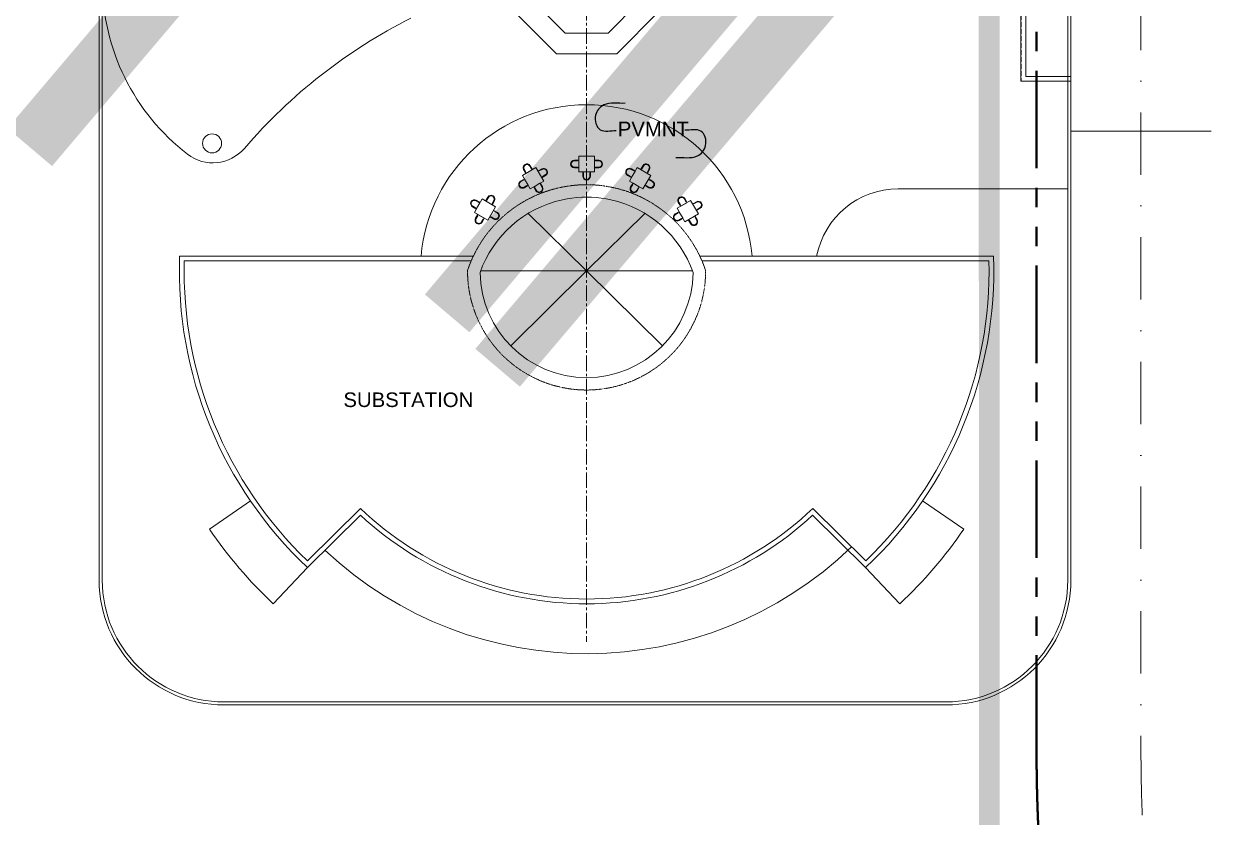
# Model space of a CAD drawing. Header units: inches. Extents: x 5542223 to 12533222, y 497239 to 5189502.
# Drawn here: x 6859471 to 6916582, y 2073343 to 2111526 of the extents above; entities that cross this region are included whole.
import ezdxf

# ---------------------------------------------------------------- set-up
doc = ezdxf.new("R2010")
doc.units = ezdxf.units.IN
doc.header["$MEASUREMENT"] = 0
for name, pattern in [('CENTER2', [1.125, 0.75, -0.125, 0.125, -0.125]), ('DASHDOT', [1, 0.5, -0.25, 0, -0.25]), ('HIDDEN', [0.375, 0.25, -0.125]), ('HIDDEN2', [0.1875, 0.125, -0.0625]), ('PHANTOM2', [1.25, 0.625, -0.125, 0.125, -0.125, 0.125, -0.125])]:
    doc.linetypes.add(name, pattern=pattern)
doc.layers.get('0').update_dxf_attribs({"color": 1})
for name, color, linetype, lineweight in [('elec', 7, 'Continuous', 13), ('ElecSubSt', 8, 'Continuous', 13), ('FENCE', 7, 'FENCELINE1', 13), ('HosESSLandscape', 7, 'Continuous', 9), ('LS FUR', 7, 'Continuous', 15), ('PROJECTION', 7, 'HIDDEN', 18), ('Road', 7, 'Continuous', 15), ('Road_center', 7, 'DASHDOT', 13), ('Road_CStone', 8, 'Continuous', 15), ('ROW', 7, 'PHANTOM2', 40), ('S_Projection', 8, 'HIDDEN2', 35), ('S_Road', 7, 'Continuous', 20)]:
    doc.layers.add(name, color=color, linetype=linetype, lineweight=lineweight)
doc.layers.add('fur', color=7, linetype='Continuous', lineweight=15, plot=False)
doc.layers.add('LS-TEXT', color=7, linetype='Continuous', lineweight=15, plot=False)
doc.styles.add('DIM', font='ROMANS.SHX', dxfattribs={"width": 0.75})
doc.styles.add('NAME&NO.', font='arial.ttf')
doc.linetypes.add('FENCELINE1', pattern='A,0.25,-0.1,[133,LTYPESHP.SHX,S=0.1,R=0,X=-0.1,Y=0],-0.1,1', length=1.45)
doc.dimstyles.new('LAND$7', dxfattribs={"dimscale": 500, "dimtxt": 37.5, "dimasz": 37.5, "dimexe": 25, "dimexo": 25, "dimgap": 15, "dimtad": 1, "dimdec": 3, "dimrnd": 1, "dimdsep": 46, "dimtxsty": 'DIM', "dimblk": 'ARCHTICK', "dimcen": 4, "dimdle": 25, "dimclrd": 8, "dimclre": 8, "dimclrt": 6, "dimaunit": 1, "dimadec": 0, "dimazin": 0, "dimtfac": 0.5, "dimtdec": 3, "dimtix": 1, "dimtmove": 2, "dimatfit": 3, "dimldrblk": 'ARCHTICK', "dimfxl": 1, "dimtolj": 1, "dimarcsym": 0})

# ---------------------------------------------------------------- blocks, each defined once
blk = doc.blocks.new('A$C1AA27843')
at = {"layer": 'fur', "lineweight": 0}
for p, q in [((0, 163), (0, -163)), ((214, 183), (20, 183)), ((61, 183), (61, 153)), ((214, 153), (61, 153)), ((20, -183), (214, -183)), ((214, -153), (61, -153)), ((61, -153), (61, -183))]:
    blk.add_line(p, q, dxfattribs=at)
for centre, radius, start, end in [((20, 163), 20.4, 90, 180), ((214, 0), 183, 270, 90), ((214, 0), 153, 270, 90), ((20, -163), 20.4, 180, 270)]:
    blk.add_arc(centre, radius, start, end, dxfattribs=at)

msp = doc.modelspace()

# ---------------------------------------------------------------- linework, layer by layer
msp.add_lwpolyline([(6905916.895, 2166618.812, 1000, 1000, 0), (6905956.505, 2062580.207, 0, 0, 0)], format="xyseb")
msp.add_circle((6864263.374, 1819279.277), 1322040.52)
at = {"layer": 'elec', "ltscale": 0.1}
msp.add_circle((6868536.825, 2105770.85), 458.03, dxfattribs=at)
at = {"layer": 'ElecSubSt'}
for p, q in [((6883756.948, 2102401.045), (6886562.133, 2099630.512)), ((6889367.318, 2102401.045), (6886562.133, 2099630.512)), ((6881460.996, 2099630.512), (6891663.271, 2099630.512)), ((6882912.431, 2096025.893), (6886562.133, 2099630.512)), ((6890211.835, 2096025.893), (6886562.133, 2099630.512)), ((6870386.255, 2088562.496), (6868405.535, 2087207.229)), ((6902738.011, 2088562.496), (6904718.731, 2087207.229)), ((6873128.689, 2085358.071), (6871483.778, 2083610.425)), ((6899995.577, 2085358.071), (6901640.489, 2083610.425))]:
    msp.add_line(p, q, dxfattribs=at)
for points in [[(6885512.351, 2103688.118, -0.043698894), (6886562.133, 2103780.043, -0.000070878), (6886563.846, 2103780.042, -0.000070878)], [(6886562.133, 2083614.219, -0.188940317), (6875680.531, 2087878.39), (6873128.689, 2085358.071, -0.216322328), (6866975.179, 2100345.512), (6881112.826, 2100345.512)], [(6892115.572, 2100115.512), (6905926.061, 2100115.512, -0.210338677), (6899998.517, 2085678.433), (6897447.773, 2088197.669, -0.192549317), (6886562.133, 2083844.219, -0.192549317), (6875676.494, 2088197.669), (6873125.749, 2085678.433, -0.210338677), (6867198.206, 2100115.512), (6881008.694, 2100115.512)], [(6886562.133, 2083614.219, 0.188940317), (6897443.735, 2087878.39), (6899995.577, 2085358.071, 0.216322328), (6906149.087, 2100345.512), (6892011.44, 2100345.512)], [(6901640.489, 2083610.425, 0.053954251), (6904718.731, 2087207.229, 0.053954251)], [(6873971.479, 2086190.45, 0.398848475), (6899319.742, 2086348.824)]]:
    msp.add_lwpolyline(points, format="xyb", dxfattribs=at)
at = {"layer": 'ElecSubSt', "ltscale": 0.1}
msp.add_lwpolyline([(6887727.565, 2103053.745), (6887501.862, 2103098.265, 0.087022024), (6885622.404, 2103098.265), (6885396.701, 2103053.745, 0.259352122), (6881433.036, 2099553.293, 0.985058331), (6891691.231, 2099553.293, 0.259352131)], format="xyb", close=True, dxfattribs=at)
at = {"layer": 'ElecSubSt'}
msp.add_arc((6886562.133, 2099630.512), 22000, 214.3810911, 226.7345168, dxfattribs=at)
at = {"layer": 'FENCE', "color": 8, "linetype": 'CENTER2', "ltscale": 1000}
msp.add_line((6886562.133, 2147311.912), (6886562.133, 2081777.915), dxfattribs=at)
at = {"layer": 'HosESSLandscape', "ltscale": 0.1}
for points in [[(6885112.386, 2117078.199), (6883062.133, 2115027.947), (6883062.133, 2112128.452), (6885112.386, 2110078.199), (6888011.881, 2110078.199), (6890062.133, 2112128.452), (6890062.133, 2115027.947), (6888011.881, 2117078.199)], [(6885112.386, 2117078.199), (6883062.133, 2115027.947), (6883062.133, 2112128.452), (6885112.386, 2110078.199), (6888011.881, 2110078.199), (6890062.133, 2112128.452), (6890062.133, 2115027.947), (6888011.881, 2117078.199)], [(6885526.599, 2116078.199), (6884062.133, 2114613.733), (6884062.133, 2112542.665), (6885526.599, 2111078.199), (6887597.667, 2111078.199), (6889062.133, 2112542.665), (6889062.133, 2114613.733), (6887597.667, 2116078.199)], [(6885526.599, 2116078.199), (6884062.133, 2114613.733), (6884062.133, 2112542.665), (6885526.599, 2111078.199), (6887597.667, 2111078.199), (6889062.133, 2112542.665), (6889062.133, 2114613.733), (6887597.667, 2116078.199)]]:
    msp.add_lwpolyline(points, close=True, dxfattribs=at)
msp.add_lwpolyline([(6897636.328, 2100345.512, -0.358743676), (6901562.042, 2103578.199), (6909722.133, 2103578.199)], format="xyb", dxfattribs=at)
msp.add_lwpolyline([(6897636.328, 2100345.512, -0.358743676), (6901562.042, 2103578.199), (6909722.133, 2103578.199)], format="xyb", dxfattribs=at)
for centre, radius, start, end in [((6873757.649, 2113578.199), 10505.516, 127.5284591, 232.4715409), ((6873757.649, 2113578.199), 10505.516, 127.5284591, 232.4715409), ((6889807.722, 2088578.199), 26000, 116.7655005, 139.3109627), ((6889807.722, 2088578.199), 26000, 116.7655005, 139.3109627), ((6886562.133, 2099630.512), 8000, 5.1276523, 174.8723477), ((6886562.133, 2099630.512), 8000, 5.1276523, 174.8723477), ((6868576.468, 2106832.893), 2000, 232.4715409, 319.3109627), ((6868576.468, 2106832.893), 2000, 232.4715409, 319.3109627)]:
    msp.add_arc(centre, radius, start, end, dxfattribs=at)
at = {"layer": 'LS FUR', "ltscale": 0.1}
for points in [[(6886937.133, 2104405.512), (6886937.133, 2105155.512), (6886187.133, 2105155.512), (6886187.133, 2104405.512)], [(6884499.393, 2103953.283), (6884124.393, 2104602.802), (6883474.874, 2104227.802), (6883849.874, 2103578.283)], [(6889274.393, 2103578.283), (6889649.393, 2104227.802), (6888999.874, 2104602.802), (6888624.874, 2103953.283)], [(6882184.77, 2102718.491), (6881535.251, 2103093.491), (6881160.251, 2102443.972), (6881809.77, 2102068.972)], [(6891294.358, 2101996.902), (6891943.877, 2102371.902), (6891568.877, 2103021.421), (6890919.358, 2102646.421)]]:
    msp.add_lwpolyline(points, close=True, dxfattribs=at)
at = {"layer": 'PROJECTION', "ltscale": 0.5}
msp.add_lwpolyline([(6887849.739, 2103641.207), (6887611.915, 2103688.118, 0.087564981), (6885512.351, 2103688.118), (6885274.526, 2103641.207, 0.264384429), (6880832.494, 2099651.854, 1.003731766), (6892291.772, 2099651.854, 0.264384438)], format="xyb", close=True, dxfattribs=at)
at = {"layer": 'Road', "ltscale": 6000}
for p, q in [((6909872.133, 2142365.754), (6909872.133, 2084747.199)), ((6909722.133, 2135555.49), (6909722.133, 2084747.199)), ((6903872.133, 2078747.199), (6869102.133, 2078747.199))]:
    msp.add_line(p, q, dxfattribs=at)
at = {"layer": 'Road'}
for p, q in [((6863102.133, 2126768.887), (6863102.133, 2084747.199)), ((6916622.133, 2106357.201), (6909872.133, 2106357.201))]:
    msp.add_line(p, q, dxfattribs=at)
msp.add_arc((6869102.133, 2084747.199), 6000, 180, 270, dxfattribs=at)
at = {"layer": 'Road', "ltscale": 6000}
msp.add_arc((6903872.133, 2084747.199), 6000, 270, 0, dxfattribs=at)
at = {"layer": 'Road_center', "ltscale": 6000}
msp.add_line((6913247.133, 2173257.199), (6913247.133, 2076448.206), dxfattribs=at)
msp.add_arc((6985247.133, 2076448.206), 72000, 180, 225, dxfattribs=at)
at = {"layer": 'Road_CStone', "ltscale": 6000}
for p, q in [((6863252.133, 2126768.887), (6863252.133, 2084747.199)), ((6909722.133, 2108757.201), (6909722.133, 2084747.203)), ((6903872.133, 2078897.199), (6869102.133, 2078897.199))]:
    msp.add_line(p, q, dxfattribs=at)
for centre, start, end in [((6869102.133, 2084747.199), 180, 270), ((6903872.133, 2084747.199), 270, 0)]:
    msp.add_arc(centre, 5850, start, end, dxfattribs=at)
at = {"layer": 'ROW', "ltscale": 7500}
msp.add_line((6908222.133, 2076448.206), (6908222.133, 2184807.199), dxfattribs=at)
msp.add_arc((6985247.133, 2076448.206), 77025, 180, 225, dxfattribs=at)
at = {"layer": 'S_Projection', "color": 7, "lineweight": 25, "ltscale": 1800}
msp.add_line((6907471.392, 2118357.198), (6907471.392, 2108757.201), dxfattribs=at)
at = {"layer": 'S_Road', "ltscale": 50}
for p, q in [((6907471.392, 2118357.198), (6907471.392, 2108757.201)), ((6907701.392, 2118127.198), (6907701.392, 2108987.201)), ((6909872.133, 2108757.201), (6907471.392, 2108757.201)), ((6909872.133, 2108987.201), (6907701.392, 2108987.201)), ((6909872.133, 2108987.201), (6909872.133, 2089747.154))]:
    msp.add_line(p, q, dxfattribs=at)

# ---------------------------------------------------------------- block references
at = {"layer": 'LS FUR', "ltscale": 0.1}
for p, rotation in [((6883799.633, 2104415.302), 119.9999999983949), ((6884311.893, 2104278.043), 30.00000002817093), ((6889324.633, 2104415.302), 60.00000000160511), ((6889461.893, 2103903.043), 329.999999971829), ((6881347.751, 2102768.731), 149.9999999718291), ((6881860.011, 2102905.991), 60.00000000160511), ((6891756.377, 2102696.661), 30.00000002817093), ((6891619.118, 2102184.402), 299.9999999983949)]:
    msp.add_blockref('A$C1AA27843', p, dxfattribs=dict(at, rotation=rotation))
at = {"layer": 'LS FUR', "ltscale": 0.1, "xscale": -1}
msp.add_blockref('A$C1AA27843', (6886187.133, 2104780.512), dxfattribs=at)
at = {"layer": 'LS FUR', "ltscale": 0.1}
msp.add_blockref('A$C1AA27843', (6886937.133, 2104780.512), dxfattribs=at)
at = {"layer": 'LS FUR', "ltscale": 0.1, "xscale": -1}
for p, rotation in [((6888812.374, 2104278.043), 329.999999971829), ((6883662.374, 2103903.043), 30.00000002817096), ((6886562.133, 2104405.512), 90), ((6884174.633, 2103765.783), 119.9999999983949), ((6888949.633, 2103765.783), 60.00000000160514), ((6891244.118, 2102833.921), 299.9999999983949), ((6881485.011, 2102256.472), 60.00000000160514), ((6881997.27, 2102393.731), 149.999999971829), ((6891106.858, 2102321.661), 30.00000002817096)]:
    msp.add_blockref('A$C1AA27843', p, dxfattribs=dict(at, rotation=rotation))

# ---------------------------------------------------------------- texts
at = {"layer": 'LS-TEXT', "ltscale": 0.1, "style": 'NAME&NO.'}
for s, p in [('PVMNT', (6888065.442, 2106115.19)), ('SUBSTATION', (6874859.053, 2093082.873))]:
    msp.add_text(s, height=700, dxfattribs=at).set_placement(p)

# ---------------------------------------------------------------- leaders
at = {"ltscale": 0.1, "path_type": 1}
for points in [[(6890856.601, 2105082.7), (6891893.602, 2105167.818), (6892291.355, 2105664.343), (6892064.068, 2106359.478), (6891296.973, 2106399.065)], [(6888427.466, 2107701.244), (6887390.466, 2107616.126), (6886992.713, 2107119.601), (6887220, 2106424.466), (6887987.095, 2106384.879)]]:
    msp.add_leader(points, dimstyle='LAND$7', override={"dimgap": 0.5, "dimtad": 0}, dxfattribs=at)
at = {"layer": 'LS-TEXT', "ltscale": 0.1, "path_type": 1}
msp.add_leader([(6868339.329, 2115696.229), (6867302.329, 2115611.112), (6866904.576, 2115114.586), (6867131.863, 2114419.451), (6867898.958, 2114379.864)], dimstyle='LAND$7', override={"dimgap": 0.5, "dimtad": 0}, dxfattribs=at)

doc.saveas('drawing.dxf')
